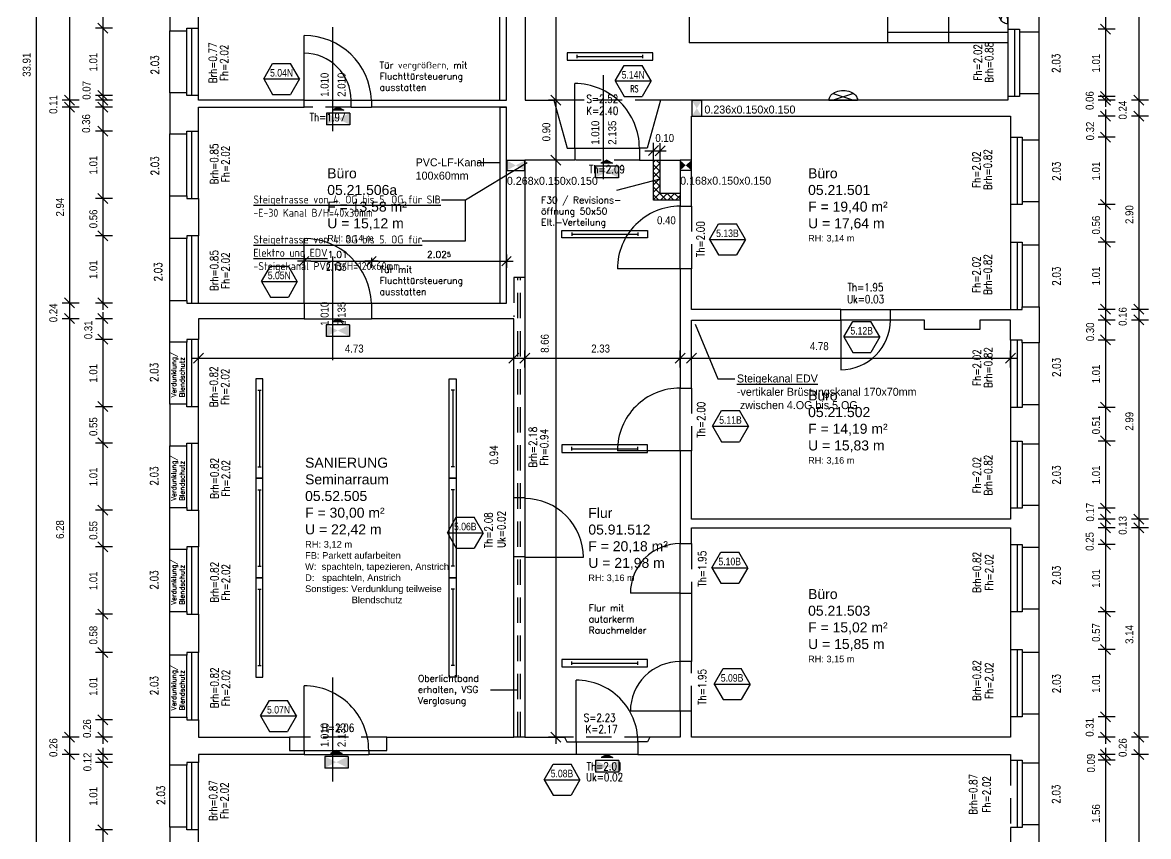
# Model space of a CAD drawing. Header units: metres. Extents: x 151.9 to 170.2, y -338.2 to -300.5.
# Drawn here: x 153.32 to 170.21, y -331.26 to -319.04 of the extents above; entities that cross this region are included whole.
import ezdxf
from ezdxf.enums import TextEntityAlignment as Align

# ---------------------------------------------------------------- set-up
doc = ezdxf.new("R2010")
doc.units = ezdxf.units.M
doc.header["$LTSCALE"] = 0.03
for name, pattern in [('AUSGEZOGEN', [0]), ('DOT', [0]), ('STRICHLINIE', [19.05, 12.7, -6.35])]:
    doc.linetypes.add(name, pattern=pattern)
doc.layers.get('0').update_dxf_attribs({"linetype": 'CONTINUOUS'})
doc.layers.get('Defpoints').update_dxf_attribs({"linetype": 'CONTINUOUS'})
for name, color, linetype in [('A_abriss', 44, '_ABBRUCH'), ('A_ansicht', 9, 'CONTINUOUS'), ('A_bemaßung', 2, 'CONTINUOUS'), ('A_BRANDSCHUTZ', 10, 'CONTINUOUS'), ('A_fenster', 7, 'CONTINUOUS'), ('A_höhen', 3, 'CONTINUOUS'), ('A_NR_TÜR', 1, 'CONTINUOUS'), ('A_schraffur', 10, 'CONTINUOUS'), ('A_text', 5, 'CONTINUOUS'), ('A_treppe', 3, 'CONTINUOUS'), ('A_trockenbau', 2, 'CONTINUOUS'), ('A_Tuernummern', 1, 'CONTINUOUS'), ('A_TXT-TUER', 1, 'CONTINUOUS'), ('A_türen', 9, 'CONTINUOUS'), ('A_verdeckt', 8, 'STRICHLINIE'), ('A_wände', 6, 'CONTINUOUS'), ('CKMA0002', 2, 'CONTINUOUS'), ('E__DURCHBR', 2, 'CONTINUOUS'), ('E__LEUCHTEN', 6, 'AUSGEZOGEN'), ('E__VERSYS', 2, 'AUSGEZOGEN')]:
    doc.layers.add(name, color=color, linetype=linetype)
doc.styles.add('arial-n', font='ARIALN.TTF')
doc.styles.add('BOLDSIMP_FNT', font='TXT', dxfattribs={"height": 1})
doc.styles.add('ISO9', font='iso8.shx', dxfattribs={"height": 0.12})
doc.styles.add('NORM', font='simplex.shx', dxfattribs={"width": 0.7, "bigfont": 'bigfont.shx'})
doc.styles.add('PITSIMP8', font='PITSIMP8.SHX')
doc.styles.add('SIMPLEX', font='simplex.shx', dxfattribs={"height": 0.1})
doc.styles.get("Standard").update_dxf_attribs({"font": 'txt', "height": 1})
doc.linetypes.add('_ABBRUCH', pattern='A,25,[101,cadkon.shx,S=3.5,R=0,X=0,Y=0],25', length=50)
doc.dimstyles.get("Standard").update_dxf_attribs({"dimtxt": 0.18, "dimasz": 0.18, "dimexe": 0.18, "dimexo": 0.0625, "dimgap": 0.09, "dimtad": 0, "dimtih": 1, "dimtoh": 1, "dimzin": 0, "dimdsep": 46, "dimlunit": 3, "dimtxsty": 'Standard', "dimcen": 0.09, "dimadec": 0, "dimazin": 0, "dimtfac": 1, "dimtofl": 0, "dimtmove": 2, "dimatfit": 3, "dimfxl": 1, "dimtolj": 1, "dimtzin": 0, "dimarcsym": 0})

# ---------------------------------------------------------------- blocks, each defined once
blk = doc.blocks.new('SLASH1')
at = {"layer": 'A_bemaßung', "color": 2, "linetype": 'Continuous'}
for p, q in [((0.07663, 0.07663), (-0.07319, -0.07319)), ((0, -0.14068), (0, 0.11466))]:
    blk.add_line(p, q, dxfattribs=at)
blk = doc.blocks.new('DIMCROSS')
at = {"color": 0, "linetype": 'ByBlock'}
blk.add_line((-1, 0), (1, 0), dxfattribs=at)
at = {"linetype": 'ByBlock'}
blk.add_line((-0.707107, -0.707107), (0.707107, 0.707107), dxfattribs=at)
blk = doc.blocks.new('*D44')
at = {"layer": 'CKMA0002', "color": 1, "lineweight": -2}
for p, q in [((157.546, -322.521), (157.546, -322.721)), ((157.646, -322.621), (158.456, -322.621)), ((158.556, -322.571), (158.556, -322.721))]:
    blk.add_line(p, q, dxfattribs=at)
at = {"layer": 'Defpoints', "color": 0}
for p in [(157.546, -321.701), (158.556, -321.751), (158.556, -322.621)]:
    blk.add_point(p, dxfattribs=at)
at = {"layer": 'CKMA0002', "color": 1, "lineweight": -2, "xscale": 0.1, "yscale": 0.1, "zscale": 0.1, "rotation": 180}
blk.add_blockref('DIMCROSS', (157.546, -322.621), dxfattribs=at)
at = {"layer": 'CKMA0002', "color": 1, "lineweight": -2, "xscale": 0.1, "yscale": 0.1, "zscale": 0.1}
blk.add_blockref('DIMCROSS', (158.556, -322.621), dxfattribs=at)
at = {"layer": 'CKMA0002', "color": 3, "insert": (158.051, -322.521), "char_height": 0.1, "attachment_point": 5, "style": 'SIMPLEX'}
blk.add_mtext('\\A1;1.01{\\A1\\H0.7x\\S;}', dxfattribs=at)
blk = doc.blocks.new('*D45')
at = {"layer": 'CKMA0002', "color": 1, "lineweight": -2}
for p, q in [((160.581, -322.521), (160.581, -322.721)), ((158.656, -322.621), (160.481, -322.621))]:
    blk.add_line(p, q, dxfattribs=at)
at = {"layer": 'Defpoints', "color": 0}
for p in [(160.581, -320.512), (158.556, -321.751), (160.581, -322.621)]:
    blk.add_point(p, dxfattribs=at)
at = {"layer": 'CKMA0002', "color": 1, "lineweight": -2, "xscale": 0.1, "yscale": 0.1, "zscale": 0.1, "rotation": 180}
blk.add_blockref('DIMCROSS', (158.556, -322.621), dxfattribs=at)
at = {"layer": 'CKMA0002', "color": 1, "lineweight": -2, "xscale": 0.1, "yscale": 0.1, "zscale": 0.1}
blk.add_blockref('DIMCROSS', (160.581, -322.621), dxfattribs=at)
at = {"layer": 'CKMA0002', "color": 3, "insert": (159.569, -322.521), "char_height": 0.1, "attachment_point": 5, "style": 'SIMPLEX'}
blk.add_mtext('\\A1;2.02{\\A1\\H0.7x\\S5;}', dxfattribs=at)
blk = doc.blocks.new('Tür-Nr')
at = {"layer": 'A_NR_TÜR'}
for p, q in [((-0.057, -108.865), (0.077, -108.632)), ((0.077, -108.632), (0.347, -108.632)), ((0.481, -108.865), (0.347, -108.632)), ((-0.057, -108.865), (0.481, -108.865)), ((-0.057, -108.865), (0.077, -109.098)), ((0.481, -108.865), (0.347, -109.098)), ((0.077, -109.098), (0.347, -109.098))]:
    blk.add_line(p, q, dxfattribs=at)
at = {"layer": 'A_TXT-TUER', "style": 'arial-n', "flags": 4}
blk.add_attdef('TÜR-NR.', text='', height=0.113, dxfattribs=at).set_placement((0.211, -108.772), align=Align.MIDDLE_CENTER)
at = {"layer": 'A_TXT-TUER', "style": 'NORM', "width": 0.7}
for tag, flags, p in [('BRANDSCHUTZ', 4, (0.229, -108.981)), ('DIN', 5, (0.214, -109.198)), ('ABMESSUNG', 5, (0.214, -109.333)), ('MATERIAL', 5, (0.214, -109.467)), ('WANDART', 5, (0.214, -109.601)), ('ZARGE', 5, (0.214, -109.736)), ('SCHLOSS', 5, (0.214, -109.87)), ('BESCHLÄGE', 5, (0.214, -110.005)), ('SONSTIGES', 5, (0.214, -110.139))]:
    blk.add_attdef(tag, text='', height=0.0784, dxfattribs=dict(at, flags=flags)).set_placement(p, align=Align.MIDDLE_CENTER)
blk = doc.blocks.new('A$C2208714D')
at = {"layer": 'E__VERSYS', "color": 7, "linetype": 'Continuous', "ltscale": 5}
for p, q in [((5.362, 15.462), (4.436, 14.899)), ((4.436, 14.899), (4.076, 14.899)), ((4.436, 14.291), (4.436, 14.899)), ((3.785, 14.291), (4.436, 14.291))]:
    blk.add_line(p, q, dxfattribs=at)
at = {"layer": 'E__VERSYS', "color": 7}
for p, q in [((7.88, 13.038), (8.221, 12.216)), ((8.221, 12.216), (8.476, 12.216))]:
    blk.add_line(p, q, dxfattribs=at)
at = {"layer": 'E__VERSYS', "color": 7, "insert": (1.255, 13.814), "char_height": 0.12, "attachment_point": 7, "style": 'ISO9'}
blk.add_mtext('{\\LSteigetrasse von 4. OG bis 5. OG für SIB\\P}-E-30 Kanal B/H=40x30mm \\P\\P{\\LSteigetrasse von 4. OG bis 5. OG für  \\PElektro und EDV\\P}-Steigekanal PVC B/H=120x60mm', dxfattribs=at)
at = {"layer": 'E__VERSYS', "color": 7, "insert": (8.508, 11.762), "char_height": 0.12, "attachment_point": 7}
blk.add_mtext('{\\LSteigekanal EDV \\P}-vertikaler Brüstungskanal 170x70mm \\P zwischen 4.OG bis 5.OG', dxfattribs=at)
blk = doc.blocks.new('Wandleuchte')
at = {"layer": 'E__LEUCHTEN', "color": 6}
for p, q in [((-154, -6), (-153, 8)), ((-153, 8), (-149, 21)), ((-149, 21), (-143, 34)), ((-143, 34), (-134, 47)), ((-134, 47), (-123, 58)), ((-123, 58), (-110, 68)), ((-110, 68), (-94, 77)), ((-110, 68), (107, -6)), ((107, 68), (-110, -6)), ((-94, 77), (-78, 85)), ((-78, 85), (-60, 91)), ((-60, 91), (-41, 95)), ((-41, 95), (-21, 98)), ((-21, 98), (-1, 99)), ((-1, 99), (19, 98)), ((19, 98), (38, 95)), ((38, 95), (57, 91)), ((57, 91), (75, 85)), ((75, 85), (92, 77)), ((92, 77), (107, 68)), ((107, 68), (120, 58)), ((120, 58), (131, 47)), ((131, 47), (140, 34)), ((140, 34), (146, 21)), ((146, 21), (150, 8)), ((150, 8), (152, -6)), ((-154, -6), (152, -6))]:
    blk.add_line(p, q, dxfattribs=at)
blk = doc.blocks.new('2DEL_457')
for p, q in [((-0.384, -0.236), (-0.384, 0.236)), ((0.384, -0.236), (0.384, 0.236)), ((-0.384, 0), (0.384, 0))]:
    blk.add_line(p, q)
blk.add_lwpolyline([(-0.5, -0.5), (0.5, -0.5), (0.5, 0.5), (-0.5, 0.5)], close=True)
at = {"style": 'PITSIMP8', "flags": 9}
for tag, p in [('RAUM/GRUPPE', (-0.03, 0.159)), ('BEZEICHNUNG', (-0.03, 0.179)), ('POS.NR.G-LV', (-0.03, 0.139)), ('VOLUMENSTROM', (-0.03, 0.039)), ('DRUCK/-STUFE', (-0.03, 0.019)), ('ANSCHLUSS', (-0.03, -0.001)), ('KENNUNG', (-0.03, 0.079)), ('LEISTUNG', (-0.03, 0.059)), ('FABRIKAT', (-0.03, 0.119)), ('TYP', (-0.03, 0.099)), ('SPANNUNG/FREQUENZ', (-0.03, -0.121)), ('TEMPERATUR', (-0.03, -0.061)), ('SCHUTZART', (-0.03, -0.101)), ('DREHZAHL', (-0.03, -0.081)), ('GROESSE', (-0.03, -0.021)), ('DN', (-0.03, -0.041)), ('GEWICHT', (-0.03, -0.141)), ('FREI', (-0.03, -0.161)), ('FREI', (-0.03, -0.181)), ('FREI', (-0.03, -0.201))]:
    blk.add_attdef(tag, text='', height=0.01, dxfattribs=at).set_placement(p, align=Align.MIDDLE)
blk = doc.blocks.new('PU1')
at = {"color": 3}
for p, q in [((-119, -55), (-119, 70)), ((-119, 70), (131, 70)), ((131, -55), (131, 70)), ((-119, -55), (131, -55)), ((-56, -87), (69, -87)), ((6, -118), (-56, -87)), ((6, -118), (69, -87))]:
    blk.add_line(p, q, dxfattribs=at)
for points in [[(-119, 70), (-119, -55), (131, -55), (131, 70)], [(69, -87), (-56, -87), (6, -118)]]:
    blk.add_solid(points, dxfattribs=at)
blk = doc.blocks.new('2DEL_458')
for p, q in [((-0.384, -0.236), (-0.384, 0.236)), ((0.384, -0.236), (0.384, 0.236)), ((-0.384, 0), (0.384, 0))]:
    blk.add_line(p, q)
blk.add_lwpolyline([(-0.5, -0.5), (0.5, -0.5), (0.5, 0.5), (-0.5, 0.5)], close=True)
at = {"style": 'PITSIMP8', "flags": 9}
for tag, p in [('RAUM/GRUPPE', (-0.03, 0.159)), ('BEZEICHNUNG', (-0.03, 0.179)), ('POS.NR.G-LV', (-0.03, 0.139)), ('FABRIKAT', (-0.03, 0.119)), ('VOLUMENSTROM', (-0.03, 0.039)), ('DRUCK/-STUFE', (-0.03, 0.019)), ('ANSCHLUSS', (-0.03, -0.001)), ('KENNUNG', (-0.03, 0.079)), ('LEISTUNG', (-0.03, 0.059)), ('TYP', (-0.03, 0.099)), ('TEMPERATUR', (-0.03, -0.061)), ('SCHUTZART', (-0.03, -0.101)), ('DREHZAHL', (-0.03, -0.081)), ('GROESSE', (-0.03, -0.021)), ('DN', (-0.03, -0.041)), ('SPANNUNG/FREQUENZ', (-0.03, -0.121)), ('GEWICHT', (-0.03, -0.141)), ('FREI', (-0.03, -0.161)), ('FREI', (-0.03, -0.181)), ('FREI', (-0.03, -0.201))]:
    blk.add_attdef(tag, text='', height=0.01, dxfattribs=at).set_placement(p, align=Align.MIDDLE)
blk = doc.blocks.new('A$C011152BE')
at = {"layer": 'E__LEUCHTEN'}
for name, p, xscale, yscale, zscale, rotation in [('Wandleuchte', (12.562, 17.761), 0.001400000000103319, 0.001400000000103319, 0.0014, 90), ('PU1', (2.533, 16.13), 0.001400000001012813, 0.001400000000103319, 0.0014, 180), ('PU1', (6.564, 15.335), 0.001400000001012813, 0.001400000000103319, 0.0014, 180), ('2DEL_457', (6.526, 14.39), -1.284514000148192, 0.1119576404798863, 1.284514000149999, 180), ('PU1', (2.531, 12.953), 0.001400000001012813, 0.001400000000103319, 0.0014, 180), ('PU1', (2.509, 6.475), 0.001400000001012813, 0.001400000000103319, 0.0014, 180), ('PU1', (6.569, 6.415), 0.001400000001012813, 0.001400000000103319, 0.0014, 180)]:
    blk.add_blockref(name, p, dxfattribs=dict(at, xscale=xscale, yscale=yscale, zscale=zscale, rotation=rotation))
for name, p, xscale, yscale, zscale in [('2DEL_457', (6.604, 17.056), 1.284999999999854, 0.11200000000008, 1.285), ('Wandleuchte', (10.104, 16.408), 0.001400000001012813, 0.001400000000103319, 0.0014), ('2DEL_457', (6.526, 11.17), 1.284514000148192, 0.1119576404798863, 1.284514000149999), ('2DEL_457', (6.526, 7.95), 1.284514000148192, 0.1119576404798863, 1.284514000149999)]:
    blk.add_blockref(name, p, dxfattribs=dict(at, xscale=xscale, yscale=yscale, zscale=zscale))
at = {"layer": 'E__LEUCHTEN', "color": 1, "linetype": 'Continuous', "yscale": 0.1054861807999146, "zscale": 1.4928178265}
for p, xscale, rotation in [((1.345, 11.473), 1.492817826499902, 270), ((4.245, 11.473), -1.492817826499902, 90), ((1.345, 9.98), 1.492817826499902, 270), ((4.245, 9.98), -1.492817826499902, 90), ((1.345, 8.487), 1.492817826499902, 270), ((4.245, 8.487), -1.492817826499902, 90)]:
    blk.add_blockref('2DEL_458', p, dxfattribs=dict(at, xscale=xscale, rotation=rotation))
blk = doc.blocks.new('Wanddurchbruch')
for p, q in [((0, 1), (0, 0)), ((1, 1), (0, 1)), ((1, 0), (1, 1)), ((0, 0), (1, 0))]:
    blk.add_line(p, q)
blk.add_solid([(1, 0), (1, 1), (0, 1), (0, 0)])
blk = doc.blocks.new('A$C73D606B5')
at = {"layer": 'E__DURCHBR'}
ref = blk.add_blockref('Wanddurchbruch', (5.082, 20.283), dxfattribs=dict(at, xscale=1.333332035726516, yscale=0.1501499999999965, zscale=1.1011, rotation=61.953344074811))
ref.add_attrib('EC_DIM', '1.332x0.150x0.150', (4.95, 20.067), dxfattribs={"height": 0.12})
ref = blk.add_blockref('Wanddurchbruch', (7.981, 16.16), dxfattribs=dict(at, xscale=0.2362360063299321, yscale=0.1501499999999965, zscale=1.1011, rotation=90.00000153523284))
ref.add_attrib('EC_DIM', '0.236x0.150x0.150', (8.02, 16.2), dxfattribs={"height": 0.12})
ref = blk.add_blockref('Wanddurchbruch', (5.057, 15.346), dxfattribs=dict(at, xscale=0.268268007188226, yscale=0.1501499999999965, zscale=1.1011))
ref.add_attrib('EC_DIM', '0.268x0.150x0.150', (5.057, 15.13), dxfattribs={"height": 0.12})
ref = blk.add_blockref('Wanddurchbruch', (7.656, 15.348), dxfattribs=dict(at, xscale=0.1681680045060432, yscale=0.1501499999999965, zscale=1.1011))
ref.add_attrib('EC_DIM', '0.168x0.150x0.150', (7.656, 15.132), dxfattribs={"height": 0.12})
blk = doc.blocks.new('A$C1F4F1FCE')
at = {"layer": 'E__VERSYS', "color": 3}
for p, q in [((4.95, -17.51), (4.95, -13.56)), ((5.05, -17.51), (5.05, -13.56)), ((4.95, -17.51), (5.05, -17.51)), ((4.957, -20.555), (4.957, -17.615)), ((4.957, -17.615), (5.05, -17.615)), ((5.05, -20.555), (5.05, -17.615)), ((4.957, -20.555), (5.05, -20.555))]:
    blk.add_line(p, q, dxfattribs=at)
at = {"layer": 'E__VERSYS', "color": 7, "linetype": 'Continuous', "ltscale": 5}
blk.add_line((4.95, -18.448), (4.611, -18.448), dxfattribs=at)
at = {"layer": 'E__VERSYS', "color": 7, "insert": (3.689, -18.704), "char_height": 0.12, "attachment_point": 7}
blk.add_mtext('PVC-LF-Kanal \\P100x60mm', dxfattribs=at)

msp = doc.modelspace()

# ---------------------------------------------------------------- hatches: boundary and pattern name
at = {"layer": 'A_schraffur'}
h = msp.add_hatch(dxfattribs=at)
h.set_pattern_fill('ANSI37', color=256, scale=0.025, style=0)
h.paths.add_polyline_path([(162.78611, -321.70628), (163.18611, -321.70628), (163.18611, -321.60628), (162.88611, -321.60628), (162.88611, -321.10628), (162.78611, -321.10628)])

# ---------------------------------------------------------------- linework, layer by layer
at = {"layer": 'A_abriss', "ltscale": 0.3}
for p, q in [((157.54617, -320.20636), (157.54617, -319.50137)), ((157.54617, -320.20636), (158.25116, -320.20636)), ((158.25116, -320.31136), (158.25116, -320.20636)), ((158.25116, -320.31136), (158.55616, -320.31136)), ((157.54617, -323.48634), (158.55616, -323.48634)), ((157.54617, -330.02628), (158.51616, -330.02628))]:
    msp.add_line(p, q, dxfattribs=at)
msp.add_arc((157.54617, -320.20636), 0.70499, 0, 90.000003, dxfattribs=at)
at = {"layer": 'A_ansicht', "color": 9, "linetype": 'Continuous'}
for p, q in [((155.53117, -320.09636), (155.53117, -319.16637)), ((168.57106, -320.11128), (168.57106, -319.18129)), ((155.53117, -321.64135), (155.53117, -320.71136)), ((168.57117, -321.73134), (168.57117, -320.80135)), ((155.53117, -323.21134), (155.53117, -322.28134)), ((168.57117, -323.30633), (168.57117, -322.37633)), ((155.53117, -324.76633), (155.53117, -323.83633)), ((168.57117, -324.77631), (168.57117, -323.84632)), ((155.53117, -326.32132), (155.53117, -325.39132)), ((168.57117, -326.2913), (168.57117, -325.36132)), ((160.69113, -327.05631), (160.69113, -326.17632)), ((155.53117, -327.8813), (155.53117, -326.9513)), ((168.57117, -327.84629), (168.57117, -326.9163)), ((155.53117, -329.46629), (155.53117, -328.53629)), ((168.57117, -329.42128), (168.57117, -328.49129)), ((162.55361, -330.02628), (161.62862, -330.02628)), ((168.57117, -331.08127), (168.57117, -330.15129)), ((155.53119, -331.11628), (155.53119, -330.18629))]:
    msp.add_line(p, q, dxfattribs=at)
at = {"layer": 'A_ansicht', "linetype": 'Continuous'}
for p, q in [((155.96117, -320.13636), (155.96117, -319.12637)), ((168.10106, -319.14129), (168.10106, -320.15128)), ((155.96117, -321.68135), (155.96117, -320.67136)), ((168.14117, -320.76135), (168.14117, -321.77134)), ((155.96117, -323.25134), (155.96117, -322.24134)), ((168.14117, -322.33633), (168.14117, -323.34633)), ((155.96117, -324.80633), (155.96117, -323.79634)), ((168.14117, -323.80632), (168.14117, -324.81631)), ((155.96117, -326.36132), (155.96117, -325.35133)), ((168.14117, -325.32132), (168.14117, -326.3313)), ((155.96117, -327.9213), (155.96117, -326.91131)), ((168.14117, -326.8763), (168.14117, -327.88629)), ((168.14117, -328.45129), (168.14117, -329.46128)), ((155.96117, -329.50629), (155.96117, -328.4963)), ((155.96117, -331.15627), (155.96117, -330.14629))]:
    msp.add_line(p, q, dxfattribs=at)
at = {"layer": 'A_ansicht'}
msp.add_line((165.5962, -323.34633), (166.34119, -323.34633), dxfattribs=at)
at = {"layer": 'A_bemaßung', "linetype": 'Continuous'}
for p, q in [((153.53117, -336.70624), (153.53117, -302.59625)), ((154.03117, -336.70624), (154.03117, -302.59625)), ((170.07117, -336.70624), (170.07117, -302.59625)), ((161.32539, -329.86628), (161.32539, -309.40635)), ((154.53117, -320.30636), (154.53117, -315.9064)), ((169.57117, -320.30628), (169.57117, -315.90632)), ((154.53117, -323.35134), (154.53117, -320.21136)), ((169.57117, -323.44633), (169.57117, -320.34635)), ((162.65829, -320.96398), (162.9797, -320.96398)), ((154.53117, -329.86628), (154.53117, -323.38634)), ((169.57117, -326.5963), (169.57117, -323.40633)), ((155.86117, -324.07922), (160.79113, -324.07922)), ((160.75613, -324.07922), (163.28611, -324.07922)), ((163.25622, -324.07922), (168.24117, -324.07922)), ((169.57117, -329.86628), (169.57117, -326.5263)), ((154.53117, -336.27624), (154.53117, -329.92628)), ((169.57117, -336.27624), (169.57117, -329.92628))]:
    msp.add_line(p, q, dxfattribs=at)
at = {"layer": 'A_bemaßung'}
for p, q in [((157.9772, -320.671), (157.9772, -319.11175)), ((162.03716, -321.39092), (162.03716, -319.83167)), ((157.9772, -324.1092), (157.9772, -322.54995)), ((157.9772, -330.43092), (157.9772, -328.87167))]:
    msp.add_line(p, q, dxfattribs=at)
at = {"layer": 'A_fenster', "linetype": 'Continuous'}
for p, q in [((155.78618, -320.09636), (155.78618, -319.16637)), ((155.86117, -320.13636), (155.86117, -319.12637)), ((168.20106, -319.14129), (168.20106, -320.15128)), ((168.27606, -319.18129), (168.27606, -320.11128)), ((155.78618, -321.64135), (155.78618, -320.71136)), ((155.86117, -321.68135), (155.86117, -320.67136)), ((168.24117, -320.76135), (168.24117, -321.77134)), ((168.31617, -320.80135), (168.31617, -321.73134)), ((155.78618, -323.21134), (155.78618, -322.28134)), ((155.86117, -323.25134), (155.86117, -322.24134)), ((168.24117, -322.33633), (168.24117, -323.34633)), ((168.31617, -322.37633), (168.31617, -323.30633)), ((155.78618, -324.76633), (155.78618, -323.83633)), ((155.86117, -324.80633), (155.86117, -323.79634)), ((168.24117, -323.80632), (168.24117, -324.81631)), ((168.31617, -323.84632), (168.31617, -324.77631)), ((155.78618, -326.32132), (155.78618, -325.39132)), ((155.86117, -326.36132), (155.86117, -325.35133)), ((168.24117, -325.32132), (168.24117, -326.3313)), ((168.31617, -325.36132), (168.31617, -326.2913)), ((155.78618, -327.8813), (155.78618, -326.9513)), ((155.86117, -327.9213), (155.86117, -326.91131)), ((168.24117, -326.8763), (168.24117, -327.88629)), ((168.31617, -326.9163), (168.31617, -327.84629)), ((168.24117, -328.45129), (168.24117, -329.46128)), ((155.78618, -329.46629), (155.78618, -328.53629)), ((155.86117, -329.50629), (155.86117, -328.4963)), ((168.31617, -328.49129), (168.31617, -329.42128)), ((155.86117, -331.15627), (155.86117, -330.14629)), ((168.24117, -330.11129), (168.24117, -331.12127)), ((168.31617, -330.15129), (168.31617, -331.08127)), ((155.78618, -331.11628), (155.78618, -330.18629))]:
    msp.add_line(p, q, dxfattribs=at)
at = {"layer": 'A_text'}
for p, q in [((162.23803, -321.55379), (162.88611, -321.38633)), ((160.34032, -329.05758), (160.75363, -329.05758))]:
    msp.add_line(p, q, dxfattribs=at)
at = {"layer": 'A_treppe', "linetype": 'Continuous'}
for p, q in [((163.32111, -316.00632), (163.32111, -319.34629)), ((166.30365, -319.34629), (166.30365, -317.8563)), ((166.30365, -319.18457), (168.10106, -319.18457)), ((168.10106, -319.34629), (163.32111, -319.34629))]:
    msp.add_line(p, q, dxfattribs=at)
at = {"layer": 'A_treppe', "color": 1, "linetype": 'Continuous'}
msp.add_line((167.21865, -319.34629), (167.21865, -317.97127), dxfattribs=at)
at = {"layer": 'A_trockenbau'}
for p, q in [((162.78611, -321.70628), (162.78611, -321.10628)), ((162.88611, -321.60628), (162.88611, -321.10628)), ((163.18611, -321.70628), (162.78611, -321.70628)), ((163.18611, -321.60628), (162.88611, -321.60628))]:
    msp.add_line(p, q, dxfattribs=at)
at = {"layer": 'A_türen', "color": 10, "linetype": 'Continuous'}
for p, q in [((157.54617, -320.20636), (157.54617, -319.23636)), ((161.60613, -320.92628), (161.60613, -319.95628)), ((157.54617, -320.20636), (158.55616, -320.20636)), ((161.60613, -320.92628), (162.57612, -320.92628)), ((157.54617, -323.25134), (157.54617, -322.28134)), ((157.54617, -323.25134), (158.55616, -323.25134)), ((157.54617, -329.96628), (157.54617, -328.99628)), ((157.54617, -329.96628), (158.51616, -329.96628))]:
    msp.add_line(p, q, dxfattribs=at)
at = {"layer": 'A_türen', "linetype": 'Continuous'}
for p, q in [((163.18611, -322.73633), (163.18611, -321.79634)), ((163.18611, -322.73633), (162.24612, -322.73633)), ((165.5962, -323.50633), (165.5962, -324.25133)), ((166.34119, -323.50633), (165.5962, -323.50633)), ((163.18611, -325.46631), (163.18611, -324.52632)), ((163.18611, -325.46631), (162.24612, -325.46631)), ((160.85613, -326.17632), (160.85613, -327.06628)), ((163.18611, -327.6063), (163.18611, -326.8613)), ((160.85613, -327.06628), (161.73612, -327.06628)), ((163.18611, -327.6063), (162.44111, -327.6063)), ((163.18611, -329.37628), (163.18611, -328.63129)), ((161.62862, -329.83627), (161.62862, -328.91128)), ((163.18611, -329.37628), (162.44111, -329.37628)), ((161.62862, -329.83627), (162.55361, -329.83627))]:
    msp.add_line(p, q, dxfattribs=at)
at = {"layer": 'A_türen', "color": 10, "linetype": 'Continuous'}
for centre, radius, start, end in [((157.55193, -320.24119), 1.00484, 1.986383, 90.328309), ((161.60613, -320.92628), 0.96999, 0, 90.000003), ((157.55193, -323.28617), 1.00484, 1.986383, 90.328309), ((157.54617, -329.96628), 0.96999, 0, 90.000003)]:
    msp.add_arc(centre, radius, start, end, dxfattribs=at)
at = {"layer": 'A_türen', "linetype": 'Continuous'}
for centre, radius, start, end in [((163.18611, -322.73633), 0.93999, 90.000003, 180.000006), ((165.5962, -323.50633), 0.745, 269.999997, 0), ((163.18611, -325.46631), 0.93999, 90.000003, 180.000006), ((160.85613, -327.06628), 0.87999, 0, 90.000003), ((163.18611, -327.6063), 0.745, 90.000003, 180.000006), ((163.18611, -329.37628), 0.74499, 90.000003, 180.000006), ((161.62862, -329.83627), 0.92499, 0, 90.000003)]:
    msp.add_arc(centre, radius, start, end, dxfattribs=at)
at = {"layer": 'A_verdeckt'}
for p, q in [((158.25116, -320.31136), (157.54617, -320.31136)), ((162.89112, -320.20628), (161.29113, -320.20628)), ((162.57612, -321.10628), (161.60613, -321.10628)), ((163.35622, -321.79635), (163.35622, -322.73633)), ((160.85613, -322.86634), (160.69113, -322.86634)), ((160.69113, -322.86634), (160.69113, -323.45633)), ((160.75363, -329.76628), (160.75363, -322.86634)), ((160.79363, -329.76628), (160.79363, -322.86634)), ((163.35622, -324.52632), (163.35622, -325.46631)), ((163.35622, -326.8613), (163.35622, -327.6063)), ((163.35623, -329.37628), (163.35623, -328.63129)), ((158.78615, -329.76628), (157.32616, -329.76628)), ((160.85613, -329.76628), (160.69113, -329.76628)), ((162.73111, -329.76628), (161.45112, -329.76628)), ((168.14117, -330.11129), (168.14117, -331.12127))]:
    msp.add_line(p, q, dxfattribs=at)
at = {"layer": 'A_wände', "linetype": 'Continuous'}
for p, q in [((160.58114, -320.20636), (160.58114, -318.5713)), ((160.86113, -318.7263), (160.86113, -320.20628)), ((158.55616, -320.20636), (160.58114, -320.20636)), ((160.58114, -320.31136), (158.55616, -320.31136)), ((160.58114, -323.25134), (160.58114, -320.31136)), ((160.86113, -320.20628), (161.29113, -320.20628)), ((161.29113, -320.20628), (161.49113, -320.92628)), ((161.49113, -320.92628), (161.60613, -320.92628)), ((161.60613, -320.92628), (161.60613, -321.10628)), ((161.60613, -321.10628), (160.85613, -321.10628)), ((160.85613, -321.10628), (160.85613, -326.17632)), ((155.53117, -323.83633), (155.53117, -323.21134)), ((155.53117, -323.21134), (155.78618, -323.21134)), ((155.78618, -323.21134), (155.78618, -323.25134)), ((155.78618, -323.25134), (155.96117, -323.25134)), ((155.96117, -323.25134), (157.54617, -323.25134)), ((158.55616, -323.25134), (160.58114, -323.25134)), ((155.96117, -323.48634), (155.96117, -323.79634)), ((157.54617, -323.48634), (155.96117, -323.48634)), ((160.69113, -323.48634), (158.55616, -323.48634)), ((160.69113, -326.17632), (160.69113, -323.48634)), ((155.78618, -323.83633), (155.53117, -323.83633)), ((155.96117, -323.79634), (155.78618, -323.79633)), ((155.78618, -323.79633), (155.78618, -323.83633)), ((160.85613, -326.17632), (160.69113, -326.17632)), ((160.69113, -329.76628), (160.69113, -327.05631)), ((160.69113, -327.05631), (160.85613, -327.05631)), ((160.85613, -327.05631), (160.85613, -329.76628)), ((155.53117, -330.18629), (155.53117, -329.46629)), ((155.53117, -329.46629), (155.78618, -329.46629)), ((155.78618, -329.46629), (155.78617, -329.50629)), ((155.78617, -329.50629), (155.96117, -329.50629)), ((155.96117, -329.50629), (155.96117, -329.76628)), ((155.96117, -329.76628), (157.32616, -329.76628)), ((157.32616, -329.76628), (157.32616, -329.96628)), ((158.78615, -329.96628), (158.78615, -329.76628)), ((158.78615, -329.76628), (160.69113, -329.76628)), ((160.85613, -329.76628), (161.45112, -329.76628)), ((161.45112, -329.76628), (161.48612, -329.83627)), ((157.32616, -329.96628), (157.54617, -329.96628)), ((158.51616, -329.96628), (158.78615, -329.96628)), ((161.48612, -329.83627), (161.62862, -329.83627)), ((161.62862, -329.83627), (161.62862, -330.02628)), ((155.96117, -330.14629), (155.78618, -330.14629)), ((155.78618, -330.14629), (155.78618, -330.18629)), ((155.96117, -330.02628), (155.96117, -330.14629)), ((157.54617, -330.02628), (155.96117, -330.02628)), ((161.62862, -330.02628), (158.51616, -330.02628)), ((155.78618, -330.18629), (155.53117, -330.18629))]:
    msp.add_line(p, q, dxfattribs=at)
at = {"layer": 'A_wände'}
for p, q in [((158.55616, -320.20636), (158.55616, -320.31136)), ((157.54617, -323.25134), (157.54617, -323.48634)), ((158.55616, -323.25134), (158.55616, -323.48634)), ((157.54617, -329.96628), (157.54617, -330.02628)), ((158.51616, -329.96628), (158.51616, -330.02628))]:
    msp.add_line(p, q, dxfattribs=at)
at = {"layer": 'A_wände', "linetype": 'Continuous'}
for points in [[(155.53117, -319.16637), (155.78618, -319.16637), (155.78618, -319.12637), (155.96117, -319.12637), (155.96117, -318.57638), (155.78618, -318.57638), (155.78618, -318.53638), (155.53117, -318.53638), (155.53117, -319.16637)], [(168.27606, -318.5963), (168.10106, -318.5963), (168.10106, -319.14129), (168.27606, -319.14129), (168.27606, -319.18129), (168.57117, -319.18129), (168.57106, -318.5563), (168.27606, -318.5563), (168.27606, -318.5963)], [(155.53117, -320.71136), (155.78618, -320.71136), (155.78618, -320.67136), (155.96117, -320.67136), (155.96117, -320.31136), (157.54617, -320.31136), (157.54617, -320.20636), (155.96117, -320.20636), (155.96117, -320.13636), (155.78618, -320.13636), (155.78618, -320.09636), (155.53117, -320.09636), (155.53117, -320.71136)], [(162.57612, -320.92628), (162.57612, -321.10628), (163.18611, -321.10628), (163.18611, -321.79634), (163.35622, -321.79635), (163.35622, -320.44635), (168.14117, -320.44635), (168.14117, -320.76135), (168.31617, -320.76135), (168.31617, -320.80135), (168.57117, -320.80135), (168.57106, -320.11128), (168.27606, -320.11128), (168.27606, -320.15128), (168.10106, -320.15128), (168.10106, -320.20628), (162.89112, -320.20628), (162.69112, -320.92628), (162.57612, -320.92628)], [(155.53117, -321.64135), (155.78618, -321.64135), (155.78618, -321.68135), (155.96117, -321.68135), (155.96117, -322.24134), (155.78618, -322.24134), (155.78618, -322.28134), (155.53117, -322.28134), (155.53117, -321.64135)], [(168.31617, -321.77134), (168.14117, -321.77134), (168.14117, -322.33633), (168.31617, -322.33633), (168.31617, -322.37633), (168.57117, -322.37633), (168.57117, -321.73134), (168.31617, -321.73134), (168.31617, -321.77134)], [(163.35622, -324.52632), (163.35622, -323.50633), (165.5962, -323.50633), (165.5962, -323.34633), (163.35622, -323.34633), (163.35623, -322.73633), (163.18611, -322.73633), (163.18611, -324.52632), (163.35622, -324.52632)], [(168.31617, -323.80632), (168.14117, -323.80632), (168.14117, -323.50633), (167.68118, -323.50633), (167.68118, -323.64632), (166.85119, -323.64632), (166.85119, -323.50633), (166.34119, -323.50633), (166.34119, -323.34633), (168.14117, -323.34633), (168.31617, -323.34633), (168.31617, -323.30633), (168.57117, -323.30633), (168.57117, -323.84632), (168.31617, -323.84632), (168.31617, -323.80632)], [(155.78617, -325.35133), (155.96117, -325.35133), (155.96117, -324.80633), (155.78618, -324.80633), (155.78618, -324.76633), (155.53117, -324.76633), (155.53117, -325.39132), (155.78618, -325.39132), (155.78617, -325.35133)], [(168.31617, -324.81631), (168.14117, -324.81631), (168.14117, -325.32132), (168.31617, -325.32131), (168.31617, -325.36132), (168.57117, -325.36132), (168.57117, -324.77631), (168.31617, -324.77631), (168.31617, -324.81631)], [(163.35623, -325.46631), (163.18611, -325.46631), (163.18611, -326.8613), (163.35622, -326.8613), (163.35622, -326.6263), (168.14117, -326.6263), (168.14117, -326.8763), (168.31617, -326.8763), (168.31617, -326.9163), (168.57117, -326.9163), (168.57117, -326.2913), (168.31617, -326.2913), (168.31617, -326.3313), (168.14117, -326.3313), (168.14117, -326.4963), (163.35622, -326.4963), (163.35623, -325.47131)], [(155.78617, -326.36132), (155.96117, -326.36132), (155.96117, -326.91131), (155.78618, -326.9113), (155.78618, -326.9513), (155.53117, -326.9513), (155.53117, -326.32132), (155.78618, -326.32132), (155.78617, -326.36132)], [(163.35623, -328.63129), (163.18611, -328.63129), (163.18611, -327.6063), (163.35622, -327.6063), (163.35623, -328.63129)], [(155.78617, -327.9213), (155.96117, -327.9213), (155.96117, -328.4963), (155.78618, -328.49629), (155.78618, -328.53629), (155.53117, -328.53629), (155.53117, -327.8813), (155.78618, -327.8813), (155.78617, -327.9213)], [(168.31617, -327.88629), (168.14117, -327.88629), (168.14117, -328.45129), (168.31617, -328.45129), (168.31617, -328.49129), (168.57117, -328.49129), (168.57117, -327.84629), (168.31617, -327.84629), (168.31617, -327.88629)], [(168.31617, -330.11129), (168.31617, -330.15129), (168.57117, -330.15129), (168.57117, -329.42128), (168.31617, -329.42128), (168.31617, -329.46128), (168.14117, -329.46128), (168.14117, -329.76628), (163.35622, -329.76628), (163.35623, -329.37628), (163.18611, -329.37628), (163.18611, -329.76628), (162.73111, -329.76628), (162.69611, -329.83627), (162.55361, -329.83627), (162.55361, -330.02628), (168.14117, -330.02628), (168.14117, -330.11129), (168.31617, -330.11129)], [(155.78618, -331.62628), (155.96117, -331.62628), (155.96117, -331.15627), (155.78618, -331.15628), (155.78618, -331.11628), (155.53117, -331.11628), (155.53119, -331.66628), (155.78618, -331.66628), (155.78618, -331.62628)], [(168.31617, -331.12127), (168.14117, -331.12127), (168.14117, -331.67627), (168.31617, -331.67627), (168.31617, -331.71628), (168.57117, -331.71628), (168.57117, -331.08127), (168.31617, -331.08127), (168.31617, -331.12127)]]:
    msp.add_lwpolyline(points, dxfattribs=at)

# ---------------------------------------------------------------- block references
at = {"layer": 'A_bemaßung', "color": 7, "rotation": 90}
for p in [(154.53117, -319.12637), (169.57117, -319.14129), (154.03117, -320.20636), (154.03117, -320.20636), (154.53117, -320.13636), (154.53117, -320.20636), (161.32539, -320.20628), (161.32539, -320.20628), (169.57117, -320.15128), (169.57117, -320.20628), (170.07117, -320.20628), (170.07117, -320.20628), (154.03117, -320.31136), (154.03117, -320.31136), (154.53117, -320.31136), (169.57117, -320.44635), (170.07117, -320.44635), (170.07117, -320.44635), (154.53117, -320.67136), (169.57117, -320.76135), (161.32539, -321.10628), (161.32539, -321.10628), (154.53117, -321.68135), (169.57117, -321.77134), (154.53117, -322.24134), (169.57117, -322.33633), (154.03117, -323.25134), (154.03117, -323.25134), (154.53117, -323.25134), (154.03117, -323.48634), (154.03117, -323.48634), (154.53117, -323.48634), (169.57117, -323.34633), (170.07117, -323.34633), (170.07117, -323.34633), (169.57117, -323.50633), (170.07117, -323.50633), (170.07117, -323.50633), (154.53117, -323.79634), (169.57117, -323.80632), (154.53117, -324.80633), (169.57117, -324.81631), (169.57117, -325.32132), (154.53117, -325.35133), (154.53117, -326.36132), (169.57117, -326.3313), (169.57117, -326.4963), (170.07117, -326.4963), (170.07117, -326.4963), (169.57117, -326.6263), (170.07117, -326.6263), (170.07117, -326.6263), (154.53117, -326.91131), (169.57117, -326.8763), (154.53117, -327.9213), (169.57117, -327.88629), (154.53117, -328.4963), (169.57117, -328.45129), (154.53117, -329.50629), (169.57117, -329.46128), (154.03117, -329.76628), (154.03117, -329.76628), (154.53117, -329.76628), (161.32539, -329.76628), (169.57117, -329.76628), (170.07117, -329.76628), (170.07117, -329.76628), (154.03117, -330.02628), (154.03117, -330.02628), (154.53117, -330.02628), (169.57117, -330.02628), (170.07117, -330.02628), (170.07117, -330.02628), (154.53117, -330.14629), (169.57117, -330.11129), (154.53117, -331.15627)]:
    msp.add_blockref('SLASH1', p, dxfattribs=at)
at = {"layer": 'A_bemaßung', "color": 7}
for p in [(162.78611, -320.96178), (162.88611, -320.9656), (155.96117, -324.07922), (160.69113, -324.07922), (160.85613, -324.07922), (163.18611, -324.07922), (163.35622, -324.07922), (168.14117, -324.07922)]:
    msp.add_blockref('SLASH1', p, dxfattribs=at)
at = {"layer": 'A_Tuernummern'}
ref = msp.add_blockref('Tür-Nr', (156.99774, -211.02256), dxfattribs=at)
ref.add_attrib('TÜR-NR.', '5.04N', dxfattribs={"layer": 'A_TXT-TUER', "height": 0.112896, "style": 'arial-n'}).set_placement((157.2091, -319.7949), align=Align.MIDDLE_CENTER)
ref = msp.add_blockref('Tür-Nr', (162.2714, -211.05222), dxfattribs=at)
ref.add_attrib('TÜR-NR.', '5.14N', dxfattribs={"layer": 'A_TXT-TUER', "height": 0.112896, "style": 'arial-n'}).set_placement((162.48275, -319.82456), align=Align.MIDDLE_CENTER)
ref.add_attrib('BRANDSCHUTZ', 'RS', dxfattribs={"layer": 'A_TXT-TUER', "height": 0.1, "style": 'NORM', "width": 0.7}).set_placement((162.50006, -320.03315), align=Align.MIDDLE_CENTER)
ref = msp.add_blockref('Tür-Nr', (163.68497, -213.43071), dxfattribs=at)
ref.add_attrib('TÜR-NR.', '5.13B', dxfattribs={"layer": 'A_TXT-TUER', "height": 0.112896, "style": 'arial-n'}).set_placement((163.89632, -322.20305), align=Align.MIDDLE_CENTER)
ref = msp.add_blockref('Tür-Nr', (156.96344, -214.06337), dxfattribs=at)
ref.add_attrib('TÜR-NR.', '5.05N', dxfattribs={"layer": 'A_TXT-TUER', "height": 0.112896, "style": 'arial-n'}).set_placement((157.1748, -322.83571), align=Align.MIDDLE_CENTER)
ref = msp.add_blockref('Tür-Nr', (165.69927, -214.89402), dxfattribs=at)
ref.add_attrib('TÜR-NR.', '5.12B', dxfattribs={"layer": 'A_TXT-TUER', "height": 0.112896, "style": 'arial-n'}).set_placement((165.91063, -323.66636), align=Align.MIDDLE_CENTER)
ref = msp.add_blockref('Tür-Nr', (163.73112, -216.23338), dxfattribs=at)
ref.add_attrib('TÜR-NR.', '5.11B', dxfattribs={"layer": 'A_TXT-TUER', "height": 0.112896, "style": 'arial-n'}).set_placement((163.94248, -325.00573), align=Align.MIDDLE_CENTER)
ref = msp.add_blockref('Tür-Nr', (159.7528, -217.8325), dxfattribs=at)
ref.add_attrib('TÜR-NR.', '5.06B', dxfattribs={"layer": 'A_TXT-TUER', "height": 0.112896, "style": 'arial-n'}).set_placement((159.96415, -326.60484), align=Align.MIDDLE_CENTER)
ref = msp.add_blockref('Tür-Nr', (163.71932, -218.35754), dxfattribs=at)
ref.add_attrib('TÜR-NR.', '5.10B', dxfattribs={"layer": 'A_TXT-TUER', "height": 0.112896, "style": 'arial-n'}).set_placement((163.93067, -327.12988), align=Align.MIDDLE_CENTER)
ref = msp.add_blockref('Tür-Nr', (163.75474, -220.10407), dxfattribs=at)
ref.add_attrib('TÜR-NR.', '5.09B', dxfattribs={"layer": 'A_TXT-TUER', "height": 0.112896, "style": 'arial-n'}).set_placement((163.96609, -328.87641), align=Align.MIDDLE_CENTER)
ref = msp.add_blockref('Tür-Nr', (156.95211, -220.58195), dxfattribs=at)
ref.add_attrib('TÜR-NR.', '5.07N', dxfattribs={"layer": 'A_TXT-TUER', "height": 0.112896, "style": 'arial-n'}).set_placement((157.16346, -329.3543), align=Align.MIDDLE_CENTER)
ref = msp.add_blockref('Tür-Nr', (161.20349, -221.53949), dxfattribs=at)
ref.add_attrib('TÜR-NR.', '5.08B', dxfattribs={"layer": 'A_TXT-TUER', "height": 0.112896, "style": 'arial-n'}).set_placement((161.41485, -330.31184), align=Align.MIDDLE_CENTER)
at = {"layer": 'CKMA0002'}
for name, p in [('A$C2208714D', (155.53117, -336.60624)), ('A$C1F4F1FCE', (155.53117, -302.69625)), ('A$C011152BE', (155.53117, -336.60624)), ('A$C73D606B5', (155.53117, -336.60624))]:
    msp.add_blockref(name, p, dxfattribs=at)

# ---------------------------------------------------------------- texts
at = {"layer": 'A_bemaßung', "color": 7, "linetype": 'Continuous', "style": 'BOLDSIMP_FNT', "width": 0.9}
for s, p in [('33.91', (153.48116, -319.85438)), ('1.01', (154.48117, -319.77536)), ('1.01', (169.52116, -319.79028)), ('0.07', (154.37973, -320.19902)), ('0.11', (153.88117, -320.41057)), ('0.06', (169.42606, -320.35226)), ('0.24', (169.92116, -320.49602)), ('0.36', (154.37339, -320.69654)), ('0.32', (169.4324, -320.80903)), ('0.90', (161.27539, -320.82342)), ('1.01', (154.48117, -321.32035)), ('1.01', (169.52116, -321.41034)), ('2.94', (153.98117, -321.95106)), ('0.56', (154.48117, -322.12848)), ('2.90', (170.02116, -322.06348)), ('0.56', (169.52116, -322.22097)), ('1.01', (154.48117, -322.89034)), ('1.01', (169.52116, -322.98533)), ('0.24', (153.88117, -323.53855)), ('0.16', (169.92116, -323.59347)), ('0.31', (154.40509, -323.79305)), ('0.30', (169.4324, -323.82346)), ('8.66', (161.25266, -323.99748)), ('1.01', (154.48117, -324.44533)), ('1.01', (169.52116, -324.45531)), ('2.99', (170.02116, -325.16588)), ('0.55', (154.48117, -325.24597)), ('0.51', (169.52116, -325.22052)), ('1.01', (154.48117, -326.00032)), ('1.01', (169.52116, -325.97031)), ('0.17', (169.4324, -326.53022)), ('0.13', (169.92116, -326.72844)), ('6.28', (153.98117, -326.79088)), ('0.55', (154.48117, -326.80345)), ('0.25', (169.42606, -326.96916)), ('1.01', (154.48117, -327.5603)), ('1.01', (169.52116, -327.52529)), ('0.58', (154.48117, -328.37594)), ('0.57', (169.52116, -328.33593)), ('3.14', (170.02116, -328.366)), ('1.01', (154.48117, -329.14529)), ('1.01', (169.52116, -329.10028)), ('0.31', (169.42606, -329.75915)), ('0.26', (154.38607, -329.77806)), ('0.26', (153.88117, -330.06342)), ('0.26', (169.92116, -330.06342)), ('0.12', (154.39241, -330.27878)), ('0.09', (169.44508, -330.29675)), ('1.01', (154.48117, -330.79528)), ('1.56', (169.52116, -331.0532))]:
    msp.add_text(s, height=0.12, rotation=90, dxfattribs=at).set_placement(p, align=Align.BOTTOM_LEFT)
at = {"layer": 'A_bemaßung', "color": 7, "linetype": 'DOT', "style": 'BOLDSIMP_FNT', "width": 0.9}
for s, p in [('1.010', (157.95007, -320.15466)), ('2.010', (158.20426, -320.15466)), ('1.010', (162.01003, -320.87458)), ('2.135', (162.26422, -320.87458)), ('1.010', (157.95007, -323.59286)), ('2.135', (158.20426, -323.59286)), ('1.010', (157.95007, -329.91458)), ('2.135', (158.20426, -329.91458))]:
    msp.add_text(s, height=0.12, rotation=90, dxfattribs=at).set_placement(p, align=Align.BOTTOM_LEFT)
for s, p in [('0.10', (162.81556, -320.86913)), ('0.40', (162.84054, -322.10425))]:
    msp.add_text(s, height=0.12, dxfattribs=at).set_placement(p, align=Align.BOTTOM_LEFT)
at = {"layer": 'A_bemaßung', "color": 7, "linetype": 'Continuous', "style": 'BOLDSIMP_FNT', "width": 0.9}
for s, p in [('4.73', (158.15901, -324.02921)), ('2.33', (161.85398, -324.02921)), ('4.78', (165.1338, -323.99339))]:
    msp.add_text(s, height=0.12, dxfattribs=at).set_placement(p, align=Align.BOTTOM_LEFT)
at = {"layer": 'A_BRANDSCHUTZ', "linetype": 'Continuous', "char_height": 0.1, "attachment_point": 1, "style": 'SIMPLEX'}
for s, insert, width in [('Tür vergrößern, mit Fluchttürsteuerung ausstatten', (158.67941, -319.63014), 1.6497339), ('Tür mit Fluchttürsteuerung ausstatten', (158.67941, -322.6967), 1.9017305)]:
    msp.add_mtext(s, dxfattribs=dict(at, insert=insert, width=width))
at = {"layer": 'A_BRANDSCHUTZ', "insert": (161.81614, -327.77745), "char_height": 0.1, "width": 1.1158, "attachment_point": 1, "style": 'SIMPLEX'}
msp.add_mtext('Flur mit autarkerm Rauchmelder', dxfattribs=at)
at = {"layer": 'A_höhen', "linetype": 'Continuous', "style": 'SIMPLEX', "width": 0.8}
for s, p in [('Brh=0.77', (156.17968, -319.64549)), ('Brh=0.88', (167.82218, -319.63729)), ('Fh=2.02', (156.34969, -319.64549)), ('Fh=2.02', (167.65218, -319.63729)), ('2.03', (168.82545, -319.65214)), ('2.03', (155.31031, -319.6761)), ('Brh=0.85', (156.19944, -321.16335)), ('Fh=2.02', (156.36945, -321.16335)), ('Fh=2.02', (167.63044, -321.24803)), ('Brh=0.82', (167.80044, -321.24803)), ('2.03', (155.31031, -321.19109)), ('2.03', (168.83056, -321.2722)), ('Th=2.00', (163.49412, -322.29195)), ('Brh=0.85', (156.19944, -322.76334)), ('Fh=2.02', (156.36945, -322.76334)), ('Fh=2.02', (167.63044, -322.82302)), ('Brh=0.82', (167.80044, -322.82302)), ('2.03', (155.35591, -322.78196)), ('2.03', (168.83056, -322.84719)), ('Fh=2.02', (167.63867, -324.21882)), ('Brh=0.82', (167.80867, -324.21882)), ('2.03', (168.83056, -324.21717)), ('2.03', (155.29842, -324.29209)), ('Brh=0.82', (156.19249, -324.50845)), ('Fh=2.02', (156.36249, -324.50845)), ('Th=2.00', (163.50052, -325.0009)), ('Brh=2.18', (160.9791, -325.41419)), ('Fh=0.94', (161.14909, -325.41419)), ('0.94', (160.39441, -325.53104)), ('Brh=0.82', (156.20115, -325.88158)), ('Fh=2.02', (167.63867, -325.83382)), ('Brh=0.82', (167.80867, -325.83382)), ('2.03', (155.29842, -325.84708)), ('Fh=2.02', (156.37115, -325.88158)), ('2.03', (168.83056, -325.83217)), ('Th=2.08', (160.31257, -326.66077)), ('Uk=0.02', (160.50529, -326.6479)), ('Th=1.95', (163.51746, -327.2389)), ('Brh=0.82', (167.63584, -327.29252)), ('Fh=2.02', (167.82004, -327.29252)), ('2.03', (155.29842, -327.40706)), ('Brh=0.82', (156.20115, -327.44156)), ('Fh=2.02', (156.37115, -327.44156)), ('2.03', (168.83056, -327.33715)), ('Brh=0.82', (167.63584, -328.91751)), ('Brh=0.82', (156.20115, -329.02655)), ('Fh=2.02', (156.37115, -329.02655)), ('Th=1.95', (163.5175, -329.01273)), ('Fh=2.02', (167.82004, -328.91751)), ('2.03', (155.29842, -328.99205)), ('2.03', (168.83056, -328.96214)), ('Brh=0.87', (167.58188, -330.62393)), ('2.03', (155.40046, -330.63785)), ('Brh=0.87', (156.18114, -330.71897)), ('Fh=2.02', (156.35114, -330.71897)), ('Fh=2.02', (167.78422, -330.62393)), ('2.03', (168.82556, -330.62214))]:
    msp.add_text(s, height=0.12, rotation=90, dxfattribs=at).set_placement(p, align=Align.MIDDLE_CENTER)
for s, p in [('S=2.52', (162.01985, -320.18672)), ('K=2.40', (162.01985, -320.36328)), ('Th=1.97', (157.89867, -320.46136)), ('Th=2.09', (162.08903, -321.2429)), ('Th=1.95', (165.96708, -323.01457)), ('Uk=0.03', (165.9687, -323.19193)), ('S=2.23', (161.98052, -329.47416)), ('H=2.06', (158.05615, -329.62629)), ('K=2.17', (162.00817, -329.64702)), ('Th=2.01', (162.05363, -330.20401)), ('Uk=0.02', (162.05362, -330.36629))]:
    msp.add_text(s, height=0.12, dxfattribs=at).set_placement(p, align=Align.MIDDLE_CENTER)
at = {"layer": 'A_text', "linetype": 'Continuous', "char_height": 0.15, "width": 6.6459, "attachment_point": 1}
for s, insert in [('\\fArial|b0|i0|c0|p34;Büro\\P05.21.506a\\PF = 13,58 m²\\PU = 15,12 m\\P\\H0.0984;RH: 3,14 m', (157.89404, -321.22795)), ('\\fArial|b0|i0|c0|p34;Büro\\P05.21.501\\PF = 19,40 m²\\PU = 17,64 m\\P\\H0.0984;RH: 3,14 m', (165.10635, -321.22795)), ('\\fArial|b0|i0|c0|p34;Büro\\P05.21.502\\PF = 14,19 m²\\PU = 15,83 m\\P\\H0.0984;RH: 3,16 m', (165.10635, -324.56232)), ('\\fArial|b0|i0|c0|p34;SANIERUNG\\PSeminarraum\\P05.52.505\\PF = 30,00 m²\\PU = 22,42 m\\P\\H0.1;RH: 3,12 m\\PFB: Parkett aufarbeiten\\PW:  spachteln, tapezieren, Anstrich\\PD:   spachteln, Anstrich\\PSonstiges: Verdunklung teilweise\\P                  Blendschutz', (157.56157, -325.57182)), ('\\fArial|b0|i0|c0|p34;Flur\\P05.91.512\\PF = 20,18 m²\\PU = 21,98 m\\P\\H0.0984;RH: 3,16 m', (161.81, -326.32512)), ('\\fArial|b0|i0|c0|p34;Büro\\P05.21.503\\PF = 15,02 m²\\PU = 15,85 m\\P\\H0.0984;RH: 3,15 m', (165.10635, -327.54339))]:
    msp.add_mtext(s, dxfattribs=dict(at, insert=insert))
at = {"layer": 'A_text', "insert": (161.10167, -321.65427), "char_height": 0.1, "width": 1.3569891, "attachment_point": 1, "style": 'SIMPLEX'}
msp.add_mtext('F30 / Revisions-\\Pöffnung 50x50\\PElt.-Verteilung', dxfattribs=at)
at = {"layer": 'A_text', "linetype": 'Continuous', "char_height": 0.075, "width": 0.75, "attachment_point": 1, "rotation": 90, "style": 'SIMPLEX'}
for insert in [(155.55478, -324.66413), (155.55478, -326.21912), (155.55478, -327.7791), (155.55478, -329.36409)]:
    msp.add_mtext('Verdunklung/\\PBlendschutz', dxfattribs=dict(at, insert=insert))
at = {"layer": 'A_text', "linetype": 'Continuous', "insert": (159.25477, -328.83358), "char_height": 0.1, "width": 1.39005, "attachment_point": 1, "style": 'SIMPLEX'}
msp.add_mtext('Oberlichtband erhalten, VSG Verglasung', dxfattribs=at)
at = {"layer": 'CKMA0002', "color": 3, "style": 'SIMPLEX', "width": 0.8}
msp.add_text('2.135', height=0.1, dxfattribs=at).set_placement((158.02937, -322.71274), align=Align.MIDDLE_CENTER)

# ---------------------------------------------------------------- dimensions: what is measured, and where the dimension line sits
at = {"layer": 'CKMA0002'}
for base, p1, p2, text, override, picture, middle in [((160.58114, -322.62089), (158.55616, -321.75119), (160.58114, -320.5116), '2.02{\\A1\\H0.7x\\S5;}', {"dimtxt": 0.1, "dimasz": 0.1, "dimexe": 0.1, "dimexo": 2.009297, "dimgap": 0.05, "dimtad": 1, "dimtih": 0, "dimtoh": 0, "dimdec": 4, "dimrnd": 0.0025, "dimlunit": 2, "dimtxsty": 'SIMPLEX', "dimblk": 'DIMCROSS', "dimdle": 0.05, "dimse1": 1, "dimclrd": 1, "dimclre": 1, "dimclrt": 3, "dimtdec": 4, "dimtix": 1, "dimtmove": 0, "dimtvp": 1}, '*D45', (159.56865, -322.62089)), ((158.55616, -322.62089), (157.54617, -321.70119), (158.55616, -321.75119), '1.01{\\A1\\H0.7x\\S;}', {"dimtxt": 0.1, "dimasz": 0.1, "dimexe": 0.1, "dimexo": 0.819703, "dimgap": 0.05, "dimtad": 1, "dimtih": 0, "dimtoh": 0, "dimdec": 4, "dimrnd": 0.0025, "dimlunit": 2, "dimtxsty": 'SIMPLEX', "dimblk": 'DIMCROSS', "dimdle": 0.05, "dimclrd": 1, "dimclre": 1, "dimclrt": 3, "dimtdec": 4, "dimtix": 1, "dimtmove": 0, "dimtvp": 1}, '*D44', (158.05116, -322.62089))]:
    dim = msp.add_linear_dim(base=base, p1=p1, p2=p2, text=text, dimstyle='Standard', override=override, dxfattribs=at)
    dim.commit()
    dim.dimension.update_dxf_attribs({"geometry": picture, "text_midpoint": middle, "dimtype": 160})

doc.saveas('drawing.dxf')
